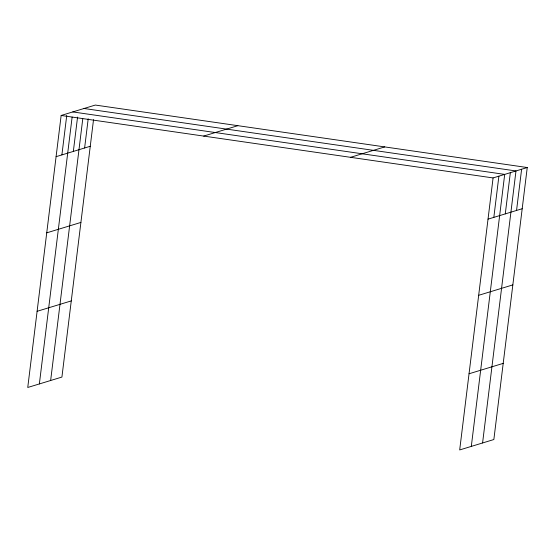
<?xml version="1.0" encoding="UTF-8"?>
<svg xmlns="http://www.w3.org/2000/svg" width="555" height="555" viewBox="0 0 555 555"><rect width="100%" height="100%" fill="white"/><g stroke="black" fill="none" stroke-linecap="round" stroke-linejoin="round"><path stroke-width="0.83" d="M527.25 167.527L493.083 177.933L459.686 449.938L493.853 439.532L527.25 167.527L95.314 105.061L61.147 115.468L27.75 387.473L61.917 377.067L93.524 119.658M61.896 154.907L66.746 115.412M39.363 383.935L72.129 117.077M73.343 151.418L77.561 117.077M50.644 380.501L82.771 118.798M84.617 147.984L88.203 118.798M493.832 217.373L498.889 176.164M471.306 446.4L504.703 174.395L72.767 111.93M505.279 213.883L510.336 172.681M482.579 442.966L515.977 170.961L84.041 108.496M516.552 210.456L521.61 169.247M56.09 156.67L90.257 146.27M203.685 136.079L237.852 125.68M46.738 232.836L80.905 222.43M350.545 157.315L384.712 146.915M37.102 311.306L71.269 300.907M488.025 219.142L522.193 208.736M478.674 295.302L512.841 284.902M469.037 373.772L503.205 363.372M61.147 115.468L493.083 177.933"/></g></svg>
